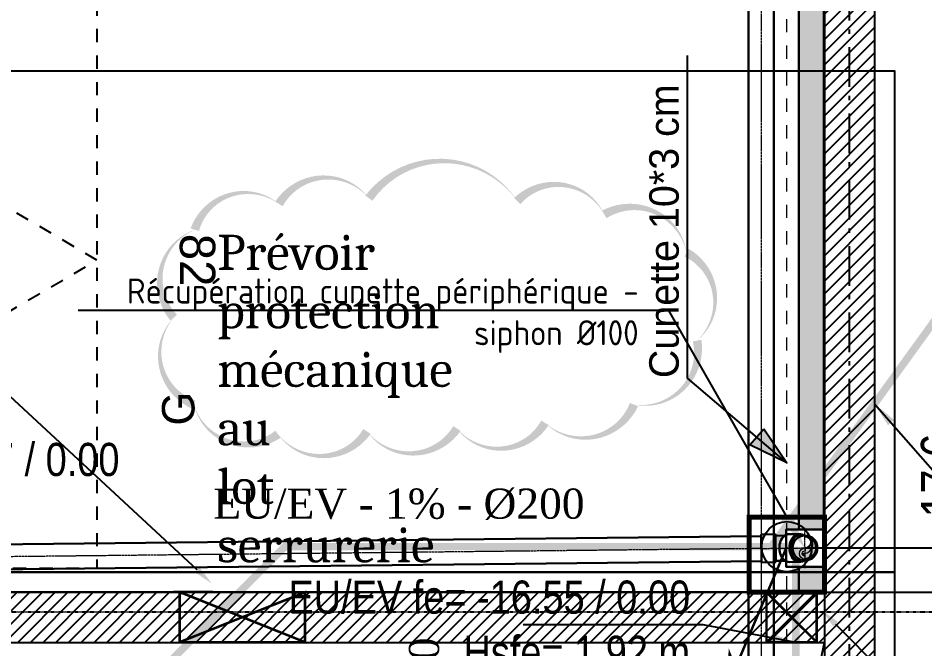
# Model space of a CAD drawing. Header units: centimetres. Extents: x 2097 to 16812, y -3973 to 8191.
# Drawn here: x 11619 to 11980.5, y 4886.8 to 5138.4 of the extents above; entities that cross this region are included whole.
import ezdxf
from ezdxf import colors
from ezdxf.entities.mleader import LeaderData, LeaderLine
from ezdxf.math import Vec2, Vec3

# ---------------------------------------------------------------- set-up
doc = ezdxf.new("R2010")
doc.units = ezdxf.units.CM
for name, pattern in [('AXES', [4, 2.5, -0.5, 0.5, -0.5]), ('prlm_eu', [2, 1.25, -0.25, 0.25, -0.25]), ('Style de ligne -1', [0.41664, 0.20828, -0.20836]), ('Style de ligne -6', [1.04164, 0.625, -0.20828, 0.06943, -0.13893]), ('VW-01', [0.41656, 0.20828, -0.20828])]:
    doc.linetypes.add(name, pattern=pattern)
doc.layers.get('0').update_dxf_attribs({"color": 252, "lineweight": 18})
for name, color, linetype in [('01_texte', 252, 'Continuous'), ('B GÈnÈral_Hatch', 252, 'Continuous'), ('B Général', 252, 'Continuous'), ('C ANNOTATIONS-axes horizontaux', 252, 'VW-01'), ('C ANNOTATIONS-prestations', 252, 'Continuous'), ('C ANNOTATIONS-texte', 252, 'Continuous'), ('C ANNOTATIONS-texte_Hatch', 252, 'Continuous'), ('GAZ-EU FLECHE', 42, 'Continuous'), ('prlm-BA', 252, 'Continuous'), ('prlm-EAU-EUEV', 25, 'Continuous'), ('prlm-MOD', 64, 'Continuous'), ('prlm-MOD-PB', 123, 'Continuous')]:
    doc.layers.add(name, color=color, linetype=linetype)
for name, color, linetype, lineweight in [('_GAZELEC-RESERVATION', 1, 'Continuous', 18), ('_GAZELEC-RESERVATION 2', 6, 'Continuous', 18), ('AA_COTES', 253, 'Continuous', 0), ('Fontanel-rsd', 7, 'Continuous', 0)]:
    doc.layers.add(name, color=color, linetype=linetype, lineweight=lineweight)
doc.layers.add('prlm-ZEROPLOT', color=254, linetype='Continuous', plot=False)
doc.styles.add('Eurostile', font='')
doc.styles.add('prlm-eau-euev', font='pala.ttf', dxfattribs={"height": 18})
doc.styles.add('prlm-mod', font='cambriaz.ttf', dxfattribs={"height": 18})
doc.styles.get("Standard").update_dxf_attribs({"font": 'isocp.shx', "height": 15})
doc.styles.add('STYLE2', font='ARIALN.TTF')
doc.styles.get('Eurostile').set_extended_font_data('Eurostile')
doc.dimstyles.new('ISO-25', dxfattribs={"dimtxt": 2.5, "dimasz": 2.5, "dimexe": 1.25, "dimexo": 0.625, "dimtad": 1, "dimtxsty": 'Standard', "dimcen": 2.5, "dimadec": 0, "dimazin": 0, "dimtfac": 1, "dimtmove": 0, "dimatfit": 3, "dimfxl": 1, "dimarcsym": 0})
doc.dimstyles.new('JB50', dxfattribs={"dimscale": 0.1, "dimtxt": 150, "dimasz": 15, "dimexe": 0.1, "dimexo": 0.1, "dimgap": 0.09, "dimtad": 1, "dimdec": 1, "dimdsep": 46, "dimtxsty": 'STYLE2', "dimblk1": 'BOND_G', "dimblk2": 'BOND_D', "dimsah": 1, "dimcen": 1.5, "dimdle": 0.01, "dimse1": 1, "dimse2": 1, "dimclrd": 256, "dimclre": 256, "dimclrt": 256, "dimazin": 2, "dimtfac": 2.333333, "dimtdec": 1, "dimtix": 1, "dimtmove": 2, "dimatfit": 3, "dimldrblk": 'BOND_G', "dimfxl": 1, "dimtolj": 1, "dimtzin": 0, "dimarcsym": 0})
pattern_1 = [(45, (0, 0), (2.4253472, -2.6458333), [])]

# ---------------------------------------------------------------- blocks, each defined once
blk = doc.blocks.new('Parking Spaces-5')
at = {"layer": 'B Général', "linetype": 'Continuous'}
for p, q in [((516, 0), (516, 500)), ((251, 0), (516, 0))]:
    blk.add_line(p, q, dxfattribs=at)
at = {"layer": 'B Général', "extrusion": (0, 0, -1), "insert": (383.5, 250), "char_height": 14.118, "attachment_point": 5, "text_direction": (1, 0, 0), "line_spacing_factor": 0.894142, "style": 'Eurostile'}
blk.add_mtext('82', dxfattribs=at)
blk = doc.blocks.new('Porte basculante ht200cm')
at = {"layer": 'B Général', "linetype": 'Style de ligne -1', "ltscale": 25.4}
for p, q in [((-123, -2.5), (0, -212.5)), ((0, -212.5), (123, -2.5))]:
    blk.add_line(p, q, dxfattribs=at)
at = {"layer": 'B Général', "linetype": 'Continuous', "flags": 128}
for points in [[(-128, 2.5), (128, 2.5), (128, -2.5), (-128, -2.5)], [(-123, 2.5), (123, 2.5), (123, -0.5), (-123, -0.5)]]:
    blk.add_lwpolyline(points, close=True, dxfattribs=at)
at = {"layer": 'B Général', "flags": 128}
for points in [[(-128, 2.5), (-123, 2.5), (-123, -2.5), (-128, -2.5)], [(123, 2.5), (128, 2.5), (128, -2.5), (123, -2.5)]]:
    blk.add_lwpolyline(points, close=True, dxfattribs=at)
at = {"layer": 'B Général', "linetype": 'Style de ligne -1', "ltscale": 25.4, "flags": 128}
blk.add_lwpolyline([(-123, -2.5), (123, -2.5), (123, -212.5), (-123, -212.5)], close=True, dxfattribs=at)
at = {"layer": 'B Général', "insert": (-66, -238.42), "char_height": 12.94, "attachment_point": 1, "line_spacing_factor": 0.894142, "style": 'Eurostile'}
blk.add_mtext('G', dxfattribs=at)
at = {"layer": 'C ANNOTATIONS-prestations', "insert": (-62.58, -8.98), "char_height": 7.059, "attachment_point": 1, "line_spacing_factor": 0.894142, "style": 'Eurostile'}
blk.add_mtext('Porte basculante ht 217 cm', dxfattribs=at)
blk = doc.blocks.new('Groupe-127-1')
at = {"layer": 'C ANNOTATIONS-texte_Hatch', "linetype": 'Continuous'}
blk.add_hatch(color=250, dxfattribs=at).paths.add_polyline_path([(11916.27, 4974.63), (11925.46, 4961), (11910.69, 4968.2)])
at = {"layer": 'C ANNOTATIONS-texte', "flags": 128}
blk.add_lwpolyline([(11925.46, 4961), (11885.91, 4994.8), (11885.91, 5123.5)], dxfattribs=at)
blk.add_lwpolyline([(11916.27, 4974.63), (11925.46, 4961), (11910.69, 4968.2)], close=True, dxfattribs=at)
at = {"layer": 'C ANNOTATIONS-texte', "insert": (11870.62, 4994.8), "char_height": 11.765, "attachment_point": 1, "rotation": 90, "line_spacing_factor": 0.894142, "style": 'Eurostile'}
blk.add_mtext('Cunette 10*3 cm', dxfattribs=at)
blk = doc.blocks.new('A$C711F189D')
at = {"layer": '01_texte', "color": 0}
blk.add_lwpolyline([(2730.96, 97), (2609.51, 600.26), (2730.96, 1175)], dxfattribs=at)
blk = doc.blocks.new('PVC DN100 C 90° Mont')
at = {"linetype": 'Continuous'}
h = blk.add_hatch(color=9, dxfattribs=at)
edge = h.paths.add_edge_path()
edge.add_arc((174.3, 0), 45, 270, 450)
edge.add_arc((174.3, 22.5), 22.5, 90, 270)
edge.add_arc((174.3, -22.5), 22.5, -90, 90, ccw=False)
at = {"color": 9, "linetype": 'AXES'}
for p, q in [((174.3, 80), (174.3, -80)), ((0, 0), (254.3, 0))]:
    blk.add_line(p, q, dxfattribs=at)
at = {"color": 0, "linetype": 'ByBlock', "lineweight": -2}
for p, q in [((0, 50), (0, 55.7)), ((0, 55.7), (57, 55.7)), ((0, -50), (0, 50)), ((57, 55.7), (57, 50)), ((57, 50), (94.1, 50)), ((57, 50), (57, -50)), ((151.8, 55.7), (111.4, 55.7)), ((174.3, 50), (151.8, 50)), ((0, -55.7), (0, -50)), ((57, -55.7), (0, -55.7)), ((57, -50), (94.1, -50)), ((57, -50), (57, -55.7)), ((151.8, -55.7), (111.4, -55.7)), ((174.3, -50), (151.8, -50))]:
    blk.add_line(p, q, dxfattribs=at)
at = {"color": 9, "linetype": 'Continuous'}
for p, q in [((174.3, 33.8), (163.1, 22.5)), ((163.1, 22.5), (174.3, 22.5)), ((174.3, 3), (174.3, 11.3)), ((196.8, 0), (195.3, 11.3))]:
    blk.add_line(p, q, dxfattribs=at)
at = {"color": 0, "linetype": 'ByBlock', "lineweight": -2}
blk.add_circle((174.3, 0), 50, dxfattribs=at)
at = {"color": 9, "linetype": 'Continuous'}
for centre, radius, start, end in [((174.3, 22.5), 22.5, 90, 270), ((174.3, 0), 45, 270, 90), ((174.3, 0), 42, 0, 90), ((174.3, 22.5), 11.2, 90, 270), ((174.3, 0), 22.5, 0, 90), ((174.4, -21), 24, 269.8881, 90.1119), ((171.2, 0), 45.1, 273.9499, 0), ((174.3, -22.5), 22.5, 270, 90), ((170.6, -12.2), 34.1, 303.2236, 43.6125)]:
    blk.add_arc(centre, radius, start, end, dxfattribs=at)
at = {"color": 0, "linetype": 'ByBlock', "lineweight": -2}
for centre, major_axis, start_param, end_param in [((111.4, 0), (0, 55.7), 0, 3.141593), ((151.8, 0), (0, 55.7), 5.826833, 9.88113), ((151.8, 0), (0, 50), 0, 3.141593)]:
    blk.add_ellipse(centre, major_axis=major_axis, ratio=0.707107, start_param=start_param, end_param=end_param, dxfattribs=at)
blk = doc.blocks.new('BOND_G')
at = {"layer": 'AA_COTES', "color": 0}
for p, q in [((0, -5), (0, 15)), ((5, 0), (-5, 0)), ((1.77, 1.77), (-1.77, -1.77))]:
    blk.add_line(p, q, dxfattribs=at)
blk = doc.blocks.new('BOND_D')
at = {"layer": 'AA_COTES', "color": 0}
for p, q in [((0, 5), (0, -15)), ((5, 0), (-5, 0)), ((-1.77, -1.77), (1.77, 1.77))]:
    blk.add_line(p, q, dxfattribs=at)
blk = doc.blocks.new('*D267')
at = {"layer": 'Fontanel-rsd', "color": 1, "lineweight": -2, "ltscale": 0.2, "transparency": 16777216}
for p, q in [((11932.73, 4927.07), (11994.21, 4927.07)), ((11994.2, 4925.57), (11994.2, 4910.99)), ((11940.26, 4909.49), (11994.21, 4909.49))]:
    blk.add_line(p, q, dxfattribs=at)
at = {"layer": 'Fontanel-rsd', "color": 1, "lineweight": -2, "ltscale": 0.2, "transparency": 16777216, "xscale": 1.5, "yscale": 1.5, "zscale": 1.5}
for name, p, rotation in [('BOND_G', (11994.2, 4927.07), 90), ('BOND_D', (11994.2, 4909.49), 270)]:
    blk.add_blockref(name, p, dxfattribs=dict(at, rotation=rotation))
at = {"layer": 'Fontanel-rsd', "color": 1, "lineweight": 0, "ltscale": 0.2, "transparency": 16777216, "insert": (11986.53, 4955.97), "char_height": 15, "attachment_point": 5, "rotation": 90, "style": 'STYLE2'}
blk.add_mtext('\\A1;17.6', dxfattribs=at)
blk = doc.blocks.new('FLECHE1')
h = blk.add_hatch(color=256)
h.dxf.hatch_style = 1
h.paths.add_polyline_path([(495907.1, -370439.6), (495913.6, -370315.5), (495936.1, -370371.1), (495991.7, -370348.6)])
for p, q in [((495907.1, -370439.6), (496141.3, -369887.2)), ((495913.6, -370315.5), (495907.1, -370439.6)), ((495913.6, -370315.5), (495907.1, -370439.6)), ((495936.1, -370371.1), (495913.6, -370315.5)), ((495936.1, -370371.1), (495913.6, -370315.5)), ((495991.7, -370348.6), (495907.1, -370439.6)), ((495907.1, -370439.6), (495991.7, -370348.6)), ((495907.1, -370439.6), (495936.1, -370371.1)), ((495936.1, -370371.1), (495991.7, -370348.6)), ((495991.7, -370348.6), (495936.1, -370371.1))]:
    blk.add_line(p, q)
at = {"const_width": 10}
for points in [[(495936.1, -370371.1), (496141.3, -369887.2)], [(495907.1, -370439.6), (495913.6, -370315.5), (495936.1, -370371.1), (495991.7, -370348.6), (495907.1, -370439.6)]]:
    blk.add_lwpolyline(points, dxfattribs=at)

msp = doc.modelspace()

# ---------------------------------------------------------------- hatches: boundary and pattern name
at = {"layer": 'B GÈnÈral_Hatch', "linetype": 'Continuous'}
h = msp.add_hatch(dxfattribs=at)
h.set_pattern_fill('50_BETON', color=256, style=0, pattern_type=2)
h.set_pattern_definition(pattern_1)
h.paths.add_polyline_path([(11960.445, 5437.889), (11940.445, 5437.889), (11940.445, 2334.491), (11960.445, 2334.491)])
h = msp.add_hatch(dxfattribs=at)
h.set_pattern_fill('50_BETON', color=256, style=0, pattern_type=2)
h.set_pattern_definition(pattern_1)
h.paths.add_polyline_path([(11940.445, 4909.389), (11435.445, 4909.389), (11455.445, 4889.389), (11940.445, 4889.389)])
at = {"layer": 'Fontanel-rsd', "lineweight": 0}
h = msp.add_hatch(color=101, dxfattribs=at)
h.dxf.hatch_style = 1
h.paths.add_polyline_path([(11930.245, 4934.489), (11940.245, 4934.489), (11940.245, 5469.856), (11930.245, 5469.856)])
h = msp.add_hatch(color=101, dxfattribs=at)
h.dxf.hatch_style = 1
h.paths.add_polyline_path([(11930.245, 4909.489), (11940.245, 4909.489), (11940.245, 4919.489), (11930.245, 4919.489)])

# ---------------------------------------------------------------- linework, layer by layer
at = {"layer": '_GAZELEC-RESERVATION 2', "ltscale": 25, "const_width": 1}
for points in [[(11683.395, 4909.489), (11683.395, 4889.389), (11733.395, 4889.389), (11733.395, 4909.389), (11683.395, 4909.489), (11733.395, 4889.489), (11733.395, 4909.389), (11683.395, 4889.489)], [(11927.37, 4909.389), (11937.37, 4909.389), (11937.37, 4889.389), (11917.37, 4889.389), (11917.37, 4909.489), (11937.37, 4909.389), (11917.47, 4889.489), (11937.37, 4889.489), (11917.37, 4909.389)]]:
    msp.add_lwpolyline(points, dxfattribs=at)
at = {"layer": 'B Général', "linetype": 'Style de ligne -6', "ltscale": 25.4}
msp.add_line((11950.445, 3285.389), (11950.445, 5820.389), dxfattribs=at)
at = {"layer": 'B Général', "linetype": 'Continuous', "lineweight": 18}
for p, q in [((11940.445, 5437.889), (11940.445, 3265.389)), ((11960.445, 5437.889), (11960.445, 2334.491)), ((11435.445, 4909.389), (11940.445, 4909.389)), ((11455.445, 4889.389), (11940.445, 4889.389))]:
    msp.add_line(p, q, dxfattribs=at)
at = {"layer": 'B Général', "linetype": 'Continuous'}
for p, q in [((11940.445, 5437.889), (11940.445, 3265.389)), ((11960.445, 5437.889), (11960.445, 2334.491)), ((11435.445, 4909.389), (11940.445, 4909.389)), ((11455.445, 4889.389), (11940.445, 4889.389))]:
    msp.add_line(p, q, dxfattribs=at)
at = {"layer": 'B Général', "linetype": 'VW-01', "lineweight": 18, "ltscale": 25.4}
msp.add_line((11925.461, 4889.389), (11925.461, 5425.389), dxfattribs=at)
at = {"layer": 'C ANNOTATIONS-axes horizontaux'}
msp.add_line((12370.813, 4901.389), (2960.813, 4901.389), dxfattribs=at)
at = {"layer": 'Fontanel-rsd', "color": 94, "lineweight": 30}
for points in [[(11930.245, 4934.489), (11940.245, 4934.489), (11940.245, 5469.856), (11930.245, 5469.856)], [(11930.245, 4909.489), (11940.245, 4909.489), (11940.245, 4919.489), (11930.245, 4919.489)]]:
    msp.add_lwpolyline(points, close=True, dxfattribs=at)
at = {"layer": 'Fontanel-rsd', "color": 140, "lineweight": 30}
for points in [[(11920.245, 5453.308), (11920.245, 4757.674)], [(11910.245, 5443.309), (11910.245, 4757.674)]]:
    msp.add_lwpolyline(points, dxfattribs=at)
at = {"layer": 'Fontanel-rsd', "color": 9, "linetype": 'AXES', "lineweight": 15, "ltscale": 0.3}
msp.add_lwpolyline([(11915.245, 5448.431), (11915.245, 4759.429)], dxfattribs=at)
at = {"layer": 'Fontanel-rsd', "color": 1, "lineweight": 30}
msp.add_lwpolyline([(11940.245, 4919.489), (11925.245, 4919.489), (11925.245, 4934.489), (11940.245, 4934.489)], close=True, dxfattribs=at)
at = {"layer": 'Fontanel-rsd', "color": 1, "lineweight": 30, "elevation": 0}
for points in [[(11915.238, 4931.828), (11105.468, 4923.019)], [(11915.346, 4921.829), (11105.577, 4913.02)]]:
    msp.add_lwpolyline(points, dxfattribs=at)
at = {"layer": 'Fontanel-rsd', "color": 9, "linetype": 'AXES', "lineweight": 15, "ltscale": 0.3, "elevation": 0}
msp.add_lwpolyline([(11915.292, 4926.828), (11105.522, 4918.02)], dxfattribs=at)
at = {"layer": 'prlm-EAU-EUEV', "linetype": 'prlm_eu', "ltscale": 50, "const_width": 3, "flags": 128}
for points in [[(11120.396, 3036.968), (11658.541, 3036.968), (11673.865, 3055.92), (11673.865, 3829.501), (11876.494, 4038.231), (11876.494, 4704.414), (11929.054, 4704.414), (11929.054, 4927.569)], [(11454.445, 4756.233), (11577.502, 4879.289), (11677.047, 4879.289), (11725.327, 4927.569), (11925.461, 4927.569)]]:
    msp.add_lwpolyline(points, dxfattribs=at)
at = {"layer": 'prlm-EAU-EUEV', "ltscale": 25}
msp.add_circle((11925.461, 4927.569), 10, dxfattribs=at)
at = {"layer": 'prlm-MOD'}
msp.add_lwpolyline([(11758.862, 5066.59, 0, 3.5, 0.5205671), (11723.001, 5064.303, 0, 3.5, 0.5205671), (11723.001, 5064.303, 0, 3.5, 0.5205671), (11689.43, 5054.007, 0, 3.5, 0.5205671), (11689.43, 5054.007, 0, 3.5, 0.5205671), (11681.037, 5018.926, 0, 3.5, 0.5205671), (11681.037, 5018.926, 0, 3.5, 0.5205671), (11689.049, 4984.227, 0, 3.5, 0.5205671), (11689.049, 4984.227, 0, 3.5, 0.5205671), (11722.62, 4972.406, 0, 3.5, 0.5205671), (11722.62, 4972.406, 0, 3.5, 0.5205671), (11758.099, 4973.55, 0, 3.5, 0.5205671), (11758.099, 4973.55, 0, 3.5, 0.5205671), (11793.959, 4974.694, 0, 3.5, 0.5205671), (11793.959, 4974.694, 0, 3.5, 0.5205671), (11829.056, 4976.982, 0, 3.5, 0.5205671), (11829.056, 4976.982, 0, 3.5, 0.5205671), (11864.535, 4984.227, 0, 3.5, 0.5205671), (11864.535, 4984.227, 0, 3.5, 0.5205671), (11889.713, 5009.775, 0, 3.5, 0.5205671), (11889.713, 5009.775, 0, 3.5, 0.5205671), (11885.517, 5044.856, 0, 3.5, 0.5205671), (11885.517, 5044.856, 0, 3.5, 0.5205671), (11852.709, 5060.108, 0, 3.5, 0.5205671), (11852.709, 5060.108, 0, 3.5, 0.5205671), (11817.993, 5065.447, 0, 3.5, 0.5205671), (11817.993, 5065.447, 0, 3.5, 0.5205671)], format="xyseb", close=True, dxfattribs=at)
at = {"layer": 'prlm-MOD', "const_width": 2}
msp.add_lwpolyline([(11910.445, 4939.389), (11940.445, 4939.389), (11940.445, 4909.389), (11910.445, 4909.389)], close=True, dxfattribs=at)
at = {"layer": 'prlm-MOD-PB', "color": 15, "linetype": 'prlm_eu', "ltscale": 50, "const_width": 3, "flags": 128}
msp.add_lwpolyline([(11919.309, 4927.569), (12260.447, 5400.253)], dxfattribs=at)
at = {"layer": 'prlm-ZEROPLOT'}
for points in [[(11031.388, 5117.389), (11968.445, 5117.389), (11968.445, 4917.389), (11031.388, 4917.389)], [(10859.388, 4917.389), (11968.445, 4917.389), (11968.445, 3517.389), (10859.388, 3517.389)]]:
    msp.add_lwpolyline(points, close=True, dxfattribs=at)

# ---------------------------------------------------------------- block references
at = {"layer": 'B Général', "xscale": -1, "rotation": 90}
msp.add_blockref('Parking Spaces-5', (11940.445, 5425.389), dxfattribs=at)
at = {"layer": 'B Général', "rotation": 89.99999999668654}
msp.add_blockref('Porte basculante ht200cm', (11437.945, 5041.889), dxfattribs=at)
at = {"layer": 'C ANNOTATIONS-texte'}
msp.add_blockref('Groupe-127-1', (0, 0), dxfattribs=at)
at = {"layer": 'Fontanel-rsd', "color": 1, "lineweight": 30, "xscale": -0.1, "yscale": 0.09999999999999999, "zscale": 0.09999999999999999, "rotation": 180.6232510989649}
msp.add_blockref('PVC DN100 C 90° Mont', (11915.291, 4926.876, 0), dxfattribs=at)
at = {"layer": 'GAZ-EU FLECHE', "xscale": 0.1, "yscale": 0.1, "zscale": 0.1}
msp.add_blockref('FLECHE1', (-37688.67, 41916.287), dxfattribs=at)
at = {"layer": 'prlm-BA'}
msp.add_blockref('A$C711F189D', (9209.484, 3714.389), dxfattribs=at)

# ---------------------------------------------------------------- texts
at = {"layer": 'prlm-EAU-EUEV', "style": 'prlm-eau-euev'}
for s, insert, char_height, width, attachment_point in [('\\pt1.98e+005;{\\fArial Narrow|b0|i0|c0|p34;EU/EV fe= -13.37 / 0.00 Hsfe= 2.10 m}', (11499.285, 4951.262), 13.2, 176.44104, 4), ('EU/EV - 1% - %%C200', (11696.841, 4950.75), 12, 190.75651, 1), ('\\pt1.98e+005;{\\fArial Narrow|b0|i0|c0|p34;EU/EV fe= -16.55 / 0.00 Hsfe= 1.92 m}', (11886.901, 4896.351), 13.2, 176.44104, 6)]:
    msp.add_mtext(s, dxfattribs=dict(at, insert=insert, char_height=char_height, width=width, attachment_point=attachment_point))
at = {"layer": 'prlm-EAU-EUEV', "insert": (11774.824, 4743.346), "char_height": 12, "width": 190.75651, "attachment_point": 1, "rotation": 90, "style": 'prlm-eau-euev'}
msp.add_mtext('EU/EV - 1% - %%C160', dxfattribs=at)
at = {"layer": 'prlm-MOD', "insert": (11698.416, 5051.994), "char_height": 14, "width": 1.3263, "attachment_point": 1, "style": 'prlm-mod'}
msp.add_mtext('Prévoir protection\\Pmécanique au\\Plot serrurerie', dxfattribs=at)

# ---------------------------------------------------------------- dimensions: what is measured, and where the dimension line sits
at = {"layer": 'Fontanel-rsd', "color": 1, "lineweight": 0, "ltscale": 0.2}
dim = msp.add_linear_dim(base=(11994.202, 4909.489), p1=(11932.721, 4927.066, 0), p2=(11940.245, 4909.489), angle=90, dimstyle='JB50', override={"dimse1": 0, "dimse2": 0, "dimclrd": 1, "dimclre": 1, "dimclrt": 1}, dxfattribs=at)
dim.commit()
dim.dimension.update_dxf_attribs({"geometry": '*D267', "text_midpoint": (11986.535, 4955.972), "dimtype": 160})

# ---------------------------------------------------------------- leaders
at = {"layer": '_GAZELEC-RESERVATION', "color": 6}
ml = msp.add_multileader_mtext('Standard', dxfattribs=at)
ml.set_content('résa n°62\\P200X200 EN DALLE HAUTE', color=6)
ml.set_leader_properties()
ml.build(insert=Vec2(0, 0))
ml.multileader.update_dxf_attribs({"has_text_frame": 1, "arrow_head_size": 8, "scale": 20})
ctx = ml.context
ctx.base_point, ctx.scale, ctx.char_height, ctx.arrow_head_size, ctx.landing_gap_size, ctx.plane_origin = Vec3(9582.801, 5380.048), 20, 8, 8, 4, Vec3(8971.683, 5198.751)
notes = []
notes.append((ctx, [(0, (1, 1, 0), (9722.389, 5380.048), (-1, 0), 8.984, [(0, [(9863.204, 4989.074)], 0, [])])]))
ctx.mtext.insert, ctx.mtext.width, ctx.mtext.flow_direction = Vec3(9586.801, 5384.075), 156.88504, 5
ml = msp.add_multileader_mtext('Standard', dxfattribs=at)
ml.set_content('résa n°59\\P200X200 EN DALLE HAUTE', color=6)
ml.set_leader_properties()
ml.build(insert=Vec2(0, 0))
ml.multileader.update_dxf_attribs({"has_text_frame": 1, "arrow_head_size": 8, "scale": 20})
ctx = ml.context
ctx.base_point, ctx.scale, ctx.char_height, ctx.arrow_head_size, ctx.landing_gap_size, ctx.plane_origin = Vec3(11152.746, 5233.667), 20, 8, 8, 4, Vec3(10541.628, 5052.37)
notes.append((ctx, [(0, (1, 1, 0), (11292.334, 5233.667), (-1, 0), 8.984, [(0, [(11376.176, 4969.708)], 0, [])])]))
ctx.mtext.insert, ctx.mtext.width, ctx.mtext.flow_direction = Vec3(11156.746, 5237.695), 156.88504, 5
ml = msp.add_multileader_mtext('Standard', dxfattribs=at)
ml.set_content('résa n°20 EU\\P30X50 A.inf: +204.05', color=6)
ml.set_leader_properties()
ml.build(insert=Vec2(0, 0))
ml.multileader.update_dxf_attribs({"has_text_frame": 1, "arrow_head_size": 8, "scale": 20})
ctx = ml.context
ctx.base_point, ctx.scale, ctx.char_height, ctx.arrow_head_size, ctx.landing_gap_size, ctx.plane_origin = Vec3(11489.383, 5000.41), 20, 8, 8, 4, Vec3(10987.414, 4774.73)
notes.append((ctx, [(0, (1, 1, 0), (11601.899, 5000.41), (-1, 0), 8.984, [(0, [(11696.234, 4912.886)], 0, [])])]))
ctx.mtext.insert, ctx.mtext.width, ctx.mtext.flow_direction = Vec3(11493.383, 5004.41), 156.88504, 5
ml = msp.add_multileader_mtext('Standard', dxfattribs=at)
ml.set_content('résa n°26 EU\\P%%C200 A.inf: +204.31', color=6)
ml.set_leader_properties()
ml.build(insert=Vec2(0, 0))
ml.multileader.update_dxf_attribs({"has_text_frame": 1, "arrow_head_size": 8, "scale": 20})
ctx = ml.context
ctx.base_point, ctx.scale, ctx.char_height, ctx.arrow_head_size, ctx.landing_gap_size, ctx.plane_origin = Vec3(12003.589, 4846.691), 20, 8, 8, 4, Vec3(11275.752, 4740.419)
notes.append((ctx, [(1, (1, 1, 0), (11994.604, 4846.691), (1, 0), 8.984, [(0, [(11939.239, 4902.339)], 0, [])])]))
ctx.mtext.insert, ctx.mtext.width, ctx.mtext.flow_direction = Vec3(12007.589, 4850.691), 156.88504, 5
ml = msp.add_multileader_mtext('Standard', dxfattribs=at)
ml.set_content('résa n°5 EP\\P25x25 A.inf: +204.48', color=6)
ml.set_leader_properties()
ml.build(insert=Vec2(0, 0))
ml.multileader.update_dxf_attribs({"has_text_frame": 1, "arrow_head_size": 8, "scale": 20})
ctx = ml.context
ctx.base_point, ctx.scale, ctx.char_height, ctx.arrow_head_size, ctx.landing_gap_size, ctx.plane_origin = Vec3(10503.307, 4865.292), 20, 8, 8, 4, Vec3(9928.401, 4885.13)
notes.append((ctx, [(0, (1, 1, 0), (10614.894, 4865.292), (-1, 0), 8.984, [(0, [(10644.337, 4890.546)], 0, [])])]))
ctx.mtext.insert, ctx.mtext.width, ctx.mtext.flow_direction = Vec3(10507.307, 4869.292), 156.88504, 5
at = {"layer": 'Fontanel-rsd', "color": 1}
ml = msp.add_multileader_mtext('Standard', dxfattribs=at)
ml.set_content('Récupération cunette périphérique - siphon Ø100', color=1)
ml.set_leader_properties()
ml.build(insert=Vec2(0, 0))
ml.multileader.update_dxf_attribs({"has_text_frame": 1, "text_right_attachment_type": 6, "dogleg_length": 10, "arrow_head_size": 15})
ctx = ml.context
ctx.base_point, ctx.char_height, ctx.arrow_head_size, ctx.plane_origin = Vec3(11650.381, 5028.039, 0), 10, 15, Vec3(11932.724, 4926.766, 0)
ctx.right_attachment, ctx.text_align_type = 6, 2
notes.append((ctx, [(0, (1, 1, 0), (11878.381, 5021.801, 0), (-1, 0), 10, [(0, [(11932.724, 4926.766, 0)], 0, [])])]))
ctx.mtext.insert, ctx.mtext.width, ctx.mtext.alignment, ctx.mtext.flow_direction = Vec3(11866.381, 5034.568, 0), 221.19253, 3, 5
at = {"layer": 'prlm-EAU-EUEV'}
msp.add_leader([(11929.054, 4889.389), (11892.158, 4896.351), (11820.414, 4896.351)], dimstyle='ISO-25', override={"dimasz": 10, "dimgap": 0.625, "dimtad": 0}, dxfattribs=at)
at = {"layer": 'prlm-MOD-PB', "color": 15}
msp.add_leader([(11960.445, 4984.568), (12009.878, 4928.189), (12081.622, 4928.189)], dimstyle='ISO-25', override={"dimasz": 10, "dimgap": 0.625, "dimtad": 0}, dxfattribs=at)
for ctx, leaders in notes:
    for number, flags, end, landing, length, lines in leaders:
        leader = LeaderData()
        leader.index, (leader.has_last_leader_line, leader.has_dogleg_vector, leader.attachment_direction) = number, flags
        leader.last_leader_point, leader.dogleg_vector, leader.dogleg_length = Vec3(end), Vec3(landing), length
        for number, points, colour, breaks in lines:
            line = LeaderLine()
            line.index, line.vertices, line.color, line.breaks = number, Vec3.list(points), colors.encode_raw_color(colour), breaks
            leader.lines.append(line)
        ctx.leaders.append(leader)

doc.saveas('drawing.dxf')
